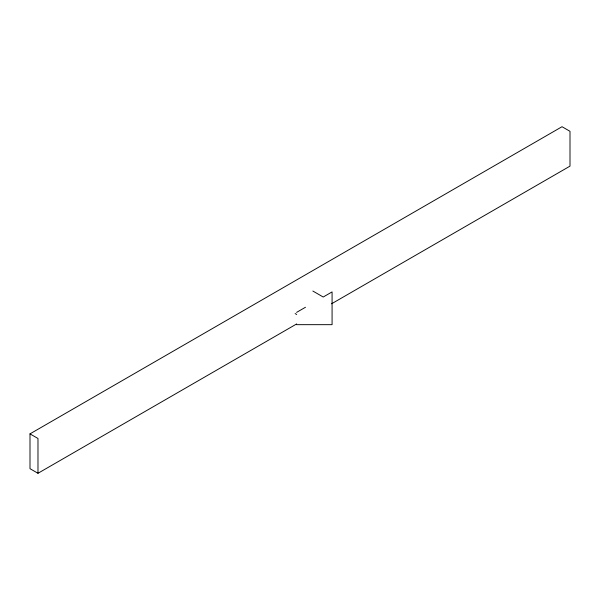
<?xml version="1.0" encoding="UTF-8"?>
<svg xmlns="http://www.w3.org/2000/svg" width="600" height="600" viewBox="0 0 600 600"><rect width="100%" height="100%" fill="white"/><g stroke="black" fill="none" stroke-linecap="round" stroke-linejoin="round"><path stroke-width="0.9" d="M296.692 323.925L37.98 473.287L30 468.683L30 433.868L562.02 126.712L570 131.317L570 166.132L331.567 303.788M296.61 312.375L305.483 307.26M296.61 324.668L332.077 324.668L332.077 291.9L323.212 297.022L312.855 291.038M295.125 313.567L296.715 314.483M30 433.868L37.98 438.48L37.98 473.287"/></g></svg>
